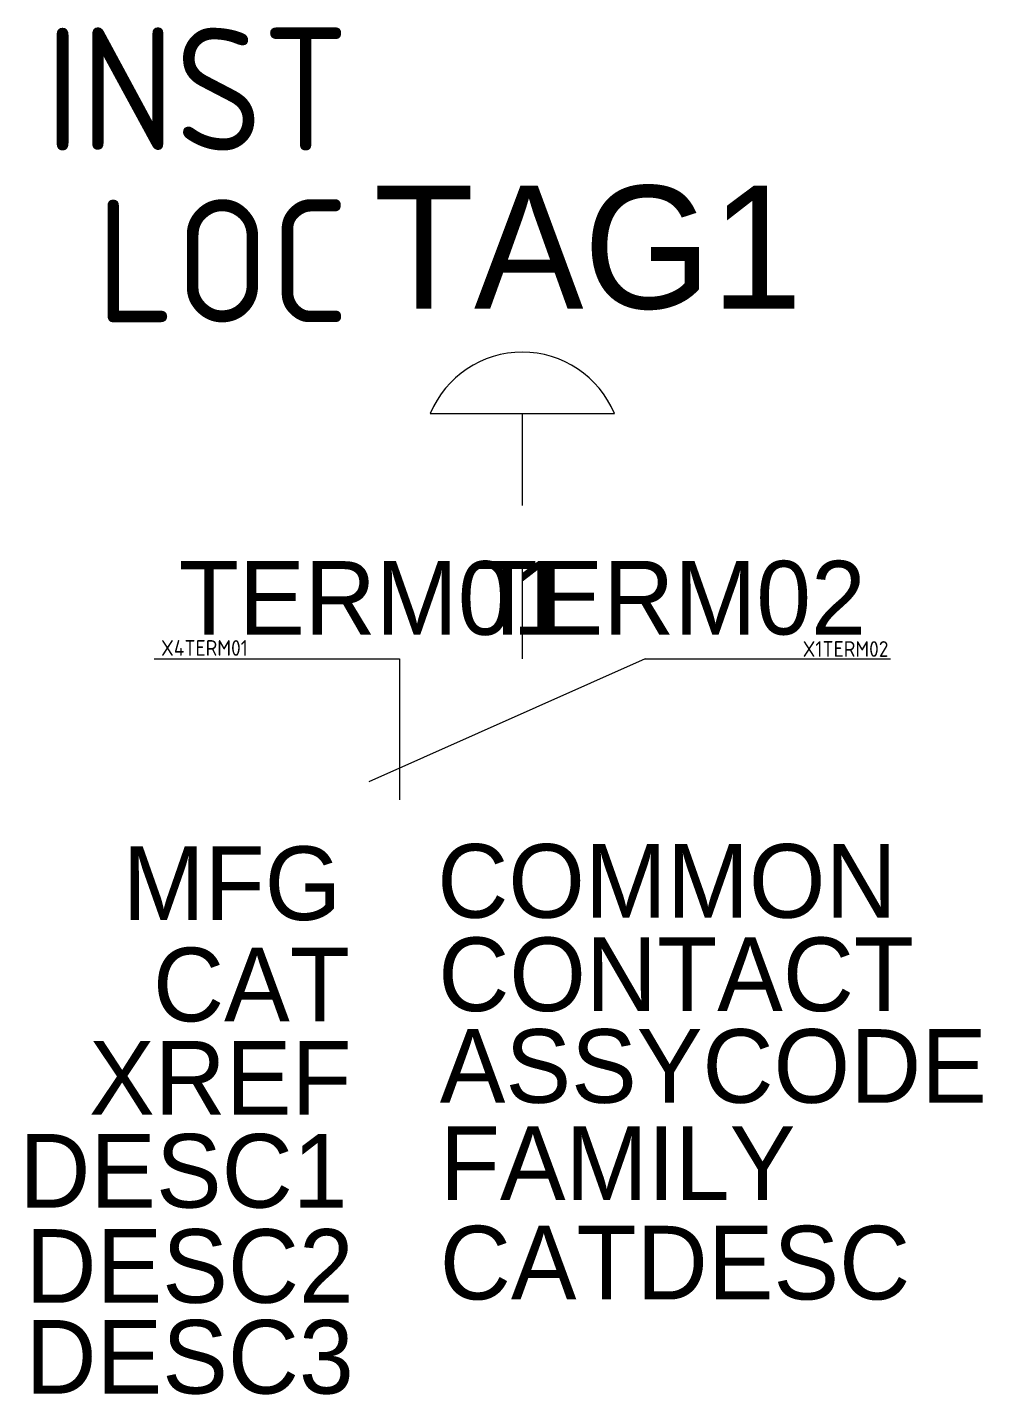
# Model space of a CAD drawing. Extents: x -8.6 to 10.9, y -22.5 to 5.4.
import ezdxf
from ezdxf.enums import TextEntityAlignment as Align

# ---------------------------------------------------------------- set-up
doc = ezdxf.new("R2010")
doc.units = 0
doc.header["$MEASUREMENT"] = 0
doc.styles.add('WD_IEC', font='isocp2.shx', dxfattribs={"width": 0.9, "height": 4})

msp = doc.modelspace()

# ---------------------------------------------------------------- linework, layer by layer
for p, q in [((-0.375, -2.5), (3.375, -2.5)), ((1.5, -2.5), (1.5, -4.375)), ((1.5, -5.556), (1.5, -7.5)), ((-6, -7.5), (-1, -7.5)), ((4, -7.5), (-1.625, -10)), ((-1, -7.5), (-1, -10.368)), ((4, -7.5), (9, -7.5))]:
    msp.add_line(p, q)
msp.add_arc((1.5, -3.281), 2.031, 22.6199, 157.3801)

# ---------------------------------------------------------------- texts
at = {"style": 'WD_IEC', "flags": 1}
for tag, height, p in [('INST', 2.5, (-2.031, 2.855)), ('LOC', 2.5, (-2.031, -0.645)), ('X1TERM02', 0.32, (8.959, -7.457))]:
    msp.add_attdef(tag, text='', height=height, dxfattribs=at).set_placement(p, align=Align.RIGHT)
for tag, p, s, height in [('TAG1', (-1.526, -0.364), 'S', 2.5), ('TERM01', (-5.496, -7.008), '1', 1.5)]:
    msp.add_attdef(tag, p, s, height=height)
msp.add_attdef('TERM02', text='2', height=1.5).set_placement((8.498, -7.002), align=Align.RIGHT)
msp.add_attdef('X4TERM01', (-5.86, -7.436), '', height=0.32, dxfattribs=at)
at = {"flags": 1}
for tag, p in [('MFG', (-2.188, -12.817)), ('CAT', (-2.013, -14.88)), ('DESC1', (-2.061, -18.674)), ('DESC2', (-1.935, -20.612)), ('DESC3', (-1.935, -22.462))]:
    msp.add_attdef(tag, text='', height=1.5, dxfattribs=at).set_placement(p, align=Align.RIGHT)
for tag, p, s in [('COMMON', (-0.234, -12.77), '02'), ('CONTACT', (-0.213, -14.672), 'NC'), ('ASSYCODE', (-0.182, -16.539), ''), ('FAMILY', (-0.182, -18.52), 'PB_ACKO'), ('CATDESC', (-0.182, -20.544), '')]:
    msp.add_attdef(tag, p, s, height=1.5, dxfattribs=at)
at = {"lineweight": 15, "flags": 1}
msp.add_attdef('XREF', text='', height=1.5, dxfattribs=at).set_placement((-1.979, -16.781), align=Align.RIGHT)

doc.saveas('drawing.dxf')
